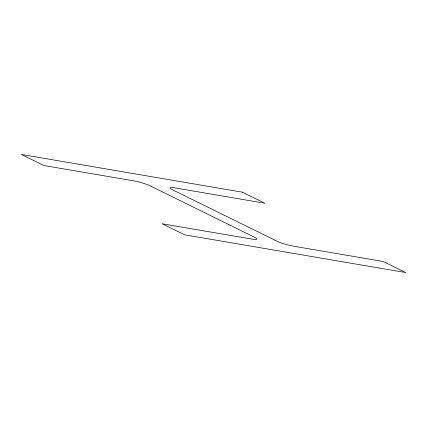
<?xml version="1.0" encoding="UTF-8"?>
<svg xmlns="http://www.w3.org/2000/svg" width="427" height="427" viewBox="0 0 427 427"><rect width="100%" height="100%" fill="white"/><g stroke="black" fill="none" stroke-linecap="round" stroke-linejoin="round"><path stroke-width="0.64" d="M242.424 192.198L21.35 154.446L43.8 165.5L133.037 180.738A12.591 1.708 15 0 1 149.829 185.697L255.138 237.54A12.591 1.708 15 0 1 251.359 238.987L162.127 223.748L184.576 234.802L405.65 272.554L383.2 261.5L293.963 246.262A12.591 1.708 15 0 1 277.171 241.303L171.862 189.46A12.591 1.708 15 0 1 175.641 188.013L264.873 203.252L242.424 192.198"/></g></svg>
